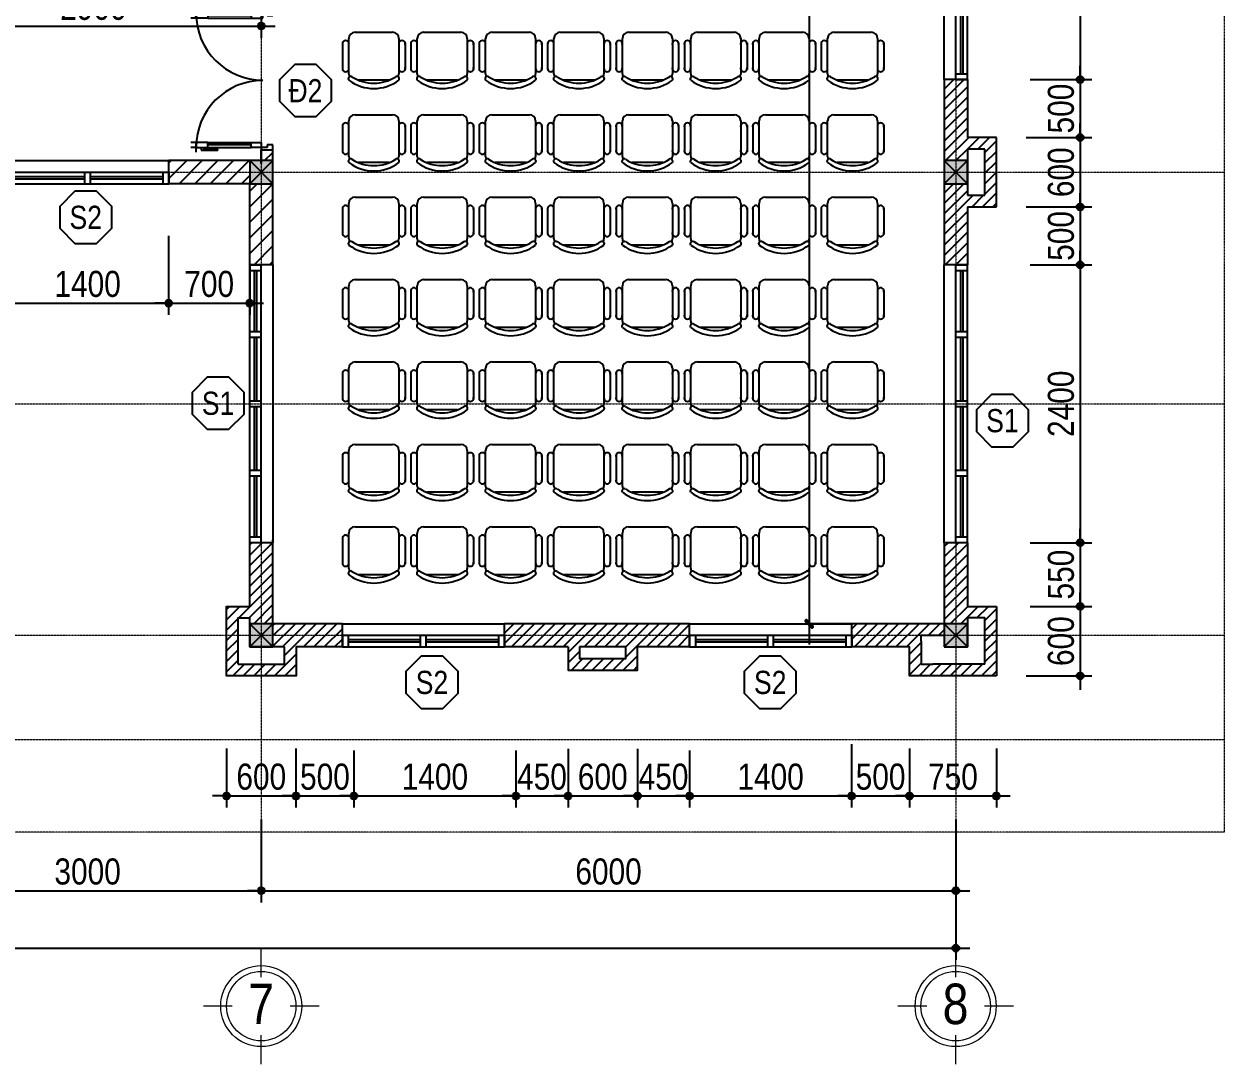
# Model space of a CAD drawing. Header units: millimetres. Extents: x 2916 to 42961, y 1553 to 20294.
# Drawn here: x 32594 to 42961, y 1553 to 10535 of the extents above; entities that cross this region are included whole.
import ezdxf
from ezdxf.enums import TextEntityAlignment as Align

# ---------------------------------------------------------------- set-up
doc = ezdxf.new("R2010")
doc.units = ezdxf.units.MM
doc.linetypes.add('ACAD_ISO10W100', pattern=[18, 12, -3, 0, -3])
for name, color, linetype in [('009', 251, 'Continuous'), ('DIM', 1, 'Continuous'), ('DOOR', 20, 'Continuous'), ('MEDIUM', 2, 'Continuous'), ('TAGS', 60, 'Continuous'), ('TUONG', 131, 'Continuous'), ('vat dung', 44, 'Continuous'), ('WALL', 4, 'Continuous')]:
    doc.layers.add(name, color=color, linetype=linetype)
for name, color, linetype, lineweight in [('NET-THAY', 2, 'Continuous', 13), ('TEN TRUC', 3, 'Continuous', 18), ('TRUC', 24, 'Continuous', 0)]:
    doc.layers.add(name, color=color, linetype=linetype, lineweight=lineweight)
doc.styles.add('HEL-CONDENSE', font='')
doc.styles.add('KICHTHUOC', font='', dxfattribs={"width": 0.8})
doc.styles.add('VNI-HELVE-CONDENSEN', font='')
doc.styles.get('HEL-CONDENSE').set_extended_font_data('VNI-Helve-Condense')
doc.styles.get('KICHTHUOC').set_extended_font_data('VNI-Helve-Condense')
doc.styles.get('VNI-HELVE-CONDENSEN').set_extended_font_data('VNI-Helve-Condense')
doc.dimstyles.new('1-100', dxfattribs={"dimtxt": 200, "dimasz": 60, "dimexe": 0, "dimexo": 0, "dimgap": 70, "dimtad": 1, "dimtoh": 1, "dimdec": 0, "dimzin": 9, "dimdsep": 46, "dimtxsty": 'KICHTHUOC', "dimblk": 'KTHUOC', "dimcen": 15, "dimdle": 150, "dimclrd": 256, "dimclre": 256, "dimclrt": 7, "dimadec": 0, "dimazin": 0, "dimtfac": 1, "dimtdec": 0, "dimtix": 1, "dimtmove": 2, "dimatfit": 3, "dimfxl": 1, "dimtolj": 1, "dimtzin": 1, "dimarcsym": 0})
doc.dimstyles.new('D100', dxfattribs={"dimtxt": 225, "dimasz": 1.2, "dimexe": 100, "dimexo": 0, "dimgap": 50, "dimtad": 1, "dimdec": 0, "dimzin": 13, "dimdsep": 46, "dimtxsty": 'HEL-CONDENSE', "dimblk": 'D50', "dimcen": 0, "dimclrd": 1, "dimclre": 1, "dimclrt": 7, "dimadec": 0, "dimazin": 0, "dimtfac": 1, "dimtdec": 0, "dimtmove": 0, "dimatfit": 3, "dimldrblk": 'D50', "dimfxl": 1, "dimtolj": 1, "dimtzin": 13, "dimarcsym": 0})

# ---------------------------------------------------------------- blocks, each defined once
blk = doc.blocks.new('A$C419169B2')
at = {"layer": 'vat dung'}
for p, q in [((-166, 1192), (158, 1192)), ((-275, 1100), (-275, 871)), ((-220, 832), (-220, 1138)), ((212, 1138), (212, 832)), ((266, 1100), (266, 871)), ((129, 778), (-138, 778))]:
    blk.add_line(p, q, dxfattribs=at)
for centre, radius, start, end in [((-166, 1138), 54, 90, 180), ((158, 1138), 54, 0, 90), ((-248, 1092), 28.1, 343.7398, 196.2602), ((239, 1092), 28.1, 343.7398, 196.2602), ((-248, 879), 28.1, 163.7398, 16.2602), ((-166, 832), 54, 180, 207.5844), ((158, 832), 54, 332.4156, 0), ((239, 879), 28.1, 163.7398, 16.2602), ((-205, 790), 19.7, 57.9726, 216.6901), ((-4, 1066), 360, 233.1301, 306.8699), ((-4, 1106), 354, 237.5758, 302.4242), ((196, 790), 19.7, 323.3099, 122.0274)]:
    blk.add_arc(centre, radius, start, end, dxfattribs=at)
blk = doc.blocks.new('s11')
at = {"layer": 'DOOR'}
for p, q in [((0, 0), (0, -100)), ((1400, 0), (0, 0)), ((50, 0), (50, -100)), ((1350, 0), (1350, -100)), ((1400, 0), (1400, -100)), ((1400, -100), (0, -100))]:
    blk.add_line(p, q, dxfattribs=at)
at = {"layer": 'DOOR', "linetype": 'ByBlock', "lineweight": -2}
for p, q in [((675, -100), (675, 0)), ((725, -100), (725, 0))]:
    blk.add_line(p, q, dxfattribs=at)
at = {"layer": 'DOOR', "color": 251}
for p, q in [((50, -40), (675, -40)), ((50, -60), (675, -60)), ((725, -40), (1350, -40)), ((725, -60), (1350, -60))]:
    blk.add_line(p, q, dxfattribs=at)
blk = doc.blocks.new('A$C1CA434F2')
at = {"layer": 'DOOR'}
for p, q in [((-289, -309), (-289, -409)), ((-289, -309), (2111, -309)), ((-239, -309), (-239, -409)), ((886, -309), (886, -409)), ((936, -309), (936, -409)), ((1486, -309), (1486, -409)), ((1536, -309), (1536, -409)), ((2061, -309), (2061, -409)), ((2111, -309), (2111, -409)), ((-289, -409), (2111, -409))]:
    blk.add_line(p, q, dxfattribs=at)
at = {"layer": 'DOOR', "linetype": 'ByBlock', "lineweight": -2}
for p, q in [((285, -409), (285, -309)), ((335, -409), (335, -309))]:
    blk.add_line(p, q, dxfattribs=at)
at = {"layer": 'DOOR', "color": 251}
for p, q in [((285, -349), (-239, -349)), ((285, -369), (-239, -369)), ((886, -349), (335, -349)), ((886, -369), (335, -369)), ((1486, -349), (936, -349)), ((1486, -369), (936, -369)), ((2061, -349), (1536, -349)), ((2061, -369), (1536, -369))]:
    blk.add_line(p, q, dxfattribs=at)
blk = doc.blocks.new('D50')
at = {"layer": 'DIM'}
blk.add_hatch(color=256, dxfattribs=at).paths.add_polyline_path([(25, 0, 1), (-25, 0, 1)])
blk.add_line((25, 0), (100, 0), dxfattribs=at)
blk.add_circle((0, 0), 25, dxfattribs=at)
blk = doc.blocks.new('*D211')
at = {"layer": 'DEFPOINTS', "color": 0, "transparency": 16777216}
for p in [(31644, 3664), (34644, 3664), (34644, 3049)]:
    blk.add_point(p, dxfattribs=at)
at = {"layer": 'DIM', "color": 1, "lineweight": -2, "transparency": 16777216}
for p, q in [((31644, 3664), (31644, 2949)), ((34644, 3664), (34644, 2949)), ((31646, 3049), (34643, 3049))]:
    blk.add_line(p, q, dxfattribs=at)
at = {"layer": 'DIM', "color": 1, "lineweight": -2, "transparency": 16777216, "xscale": 1.199999999999999, "yscale": 1.199999999999999, "zscale": 1.199999999999999, "rotation": 180}
blk.add_blockref('D50', (31644, 3049), dxfattribs=at)
at = {"layer": 'DIM', "color": 1, "lineweight": -2, "transparency": 16777216, "xscale": 1.199999999999999, "yscale": 1.199999999999999, "zscale": 1.199999999999999}
blk.add_blockref('D50', (34644, 3049), dxfattribs=at)
at = {"layer": 'DIM', "color": 7, "transparency": 16777216, "insert": (33144, 3214), "char_height": 225, "attachment_point": 5, "style": 'HEL-CONDENSE'}
blk.add_mtext('\\A1;3000', dxfattribs=at)
blk = doc.blocks.new('*D212')
at = {"layer": 'DEFPOINTS', "color": 0, "transparency": 16777216}
for p in [(34644, 3664), (40644, 3664), (40644, 3049)]:
    blk.add_point(p, dxfattribs=at)
at = {"layer": 'DIM', "color": 1, "lineweight": -2, "transparency": 16777216}
for p, q in [((34644, 3664), (34644, 2949)), ((40644, 3664), (40644, 2949)), ((34646, 3049), (40643, 3049))]:
    blk.add_line(p, q, dxfattribs=at)
at = {"layer": 'DIM', "color": 1, "lineweight": -2, "transparency": 16777216, "xscale": 1.199999999999999, "yscale": 1.199999999999999, "zscale": 1.199999999999999, "rotation": 180}
blk.add_blockref('D50', (34644, 3049), dxfattribs=at)
at = {"layer": 'DIM', "color": 1, "lineweight": -2, "transparency": 16777216, "xscale": 1.199999999999999, "yscale": 1.199999999999999, "zscale": 1.199999999999999}
blk.add_blockref('D50', (40644, 3049), dxfattribs=at)
at = {"layer": 'DIM', "color": 7, "transparency": 16777216, "insert": (37644, 3214), "char_height": 225, "attachment_point": 5, "style": 'HEL-CONDENSE'}
blk.add_mtext('\\A1;6000', dxfattribs=at)
blk = doc.blocks.new('*D213')
at = {"layer": 'DEFPOINTS', "color": 0, "transparency": 16777216}
for p in [(7644, 3664), (40644, 3664), (40644, 2553)]:
    blk.add_point(p, dxfattribs=at)
at = {"layer": 'DIM', "color": 1, "lineweight": -2, "transparency": 16777216}
for p, q in [((7644, 3664), (7644, 2453)), ((40644, 3664), (40644, 2453)), ((7646, 2553), (40643, 2553))]:
    blk.add_line(p, q, dxfattribs=at)
at = {"layer": 'DIM', "color": 1, "lineweight": -2, "transparency": 16777216, "xscale": 1.199999999999999, "yscale": 1.199999999999999, "zscale": 1.199999999999999, "rotation": 180}
blk.add_blockref('D50', (7644, 2553), dxfattribs=at)
at = {"layer": 'DIM', "color": 1, "lineweight": -2, "transparency": 16777216, "xscale": 1.199999999999999, "yscale": 1.199999999999999, "zscale": 1.199999999999999}
blk.add_blockref('D50', (40644, 2553), dxfattribs=at)
at = {"layer": 'DIM', "color": 7, "transparency": 16777216, "insert": (24144, 2718), "char_height": 225, "attachment_point": 5, "style": 'HEL-CONDENSE'}
blk.add_mtext('\\A1;33000', dxfattribs=at)
blk = doc.blocks.new('A$C206177D3')
at = {"layer": 'TEN TRUC', "ltscale": 1000}
for p, q in [((-37, 240), (-37, 490)), ((-287, -10), (-537, -10)), ((463, -10), (213, -10)), ((-37, -510), (-37, -260))]:
    blk.add_line(p, q, dxfattribs=at)
blk.add_circle((-37, -10), 350, dxfattribs=at)
at = {"layer": 'TEN TRUC', "color": 254, "ltscale": 1000}
blk.add_circle((-37, -10), 300, dxfattribs=at)
blk = doc.blocks.new('A$C225A2996')
at = {"layer": 'WALL'}
blk.add_hatch(color=4, dxfattribs=at).paths.add_polyline_path([(531, 82), (731, 82), (731, 282), (531, 282)])
at = {"layer": 'WALL', "color": 4}
for p, q in [((531, 282), (731, 82)), ((531, 82), (731, 282))]:
    blk.add_line(p, q, dxfattribs=at)
blk.add_lwpolyline([(531, 82), (731, 82), (731, 282), (531, 282)], close=True, dxfattribs=at)
blk = doc.blocks.new('KH-CUADI')
at = {"layer": 'TAGS'}
blk.add_lwpolyline([(-124, 300), (-300, 124), (-300, -124), (-124, -300), (124, -300), (300, -124), (300, 124), (124, 300)], close=True, dxfattribs=at)
at = {"layer": 'TAGS', "style": 'VNI-HELVE-CONDENSEN'}
blk.add_attdef('D', text='', height=300, dxfattribs=at).set_placement((0, 0), align=Align.MIDDLE)
blk = doc.blocks.new('*D228')
at = {"layer": 'DEFPOINTS', "color": 0, "transparency": 16777216}
for p in [(41287, 12455), (41287, 10055), (41718, 10055)]:
    blk.add_point(p, dxfattribs=at)
at = {"layer": 'DIM', "color": 1, "lineweight": -2, "transparency": 16777216}
for p, q in [((41287, 12455), (41818, 12455)), ((41718, 12454), (41718, 10057)), ((41287, 10055), (41818, 10055))]:
    blk.add_line(p, q, dxfattribs=at)
at = {"layer": 'DIM', "color": 1, "lineweight": -2, "transparency": 16777216, "xscale": 1.199999999999999, "yscale": 1.199999999999999, "zscale": 1.199999999999999}
for p, rotation in [((41718, 12455), 90), ((41718, 10055), 270)]:
    blk.add_blockref('D50', p, dxfattribs=dict(at, rotation=rotation))
at = {"layer": 'DIM', "color": 7, "transparency": 16777216, "insert": (41553, 11255), "char_height": 225, "attachment_point": 5, "rotation": 90, "style": 'HEL-CONDENSE'}
blk.add_mtext('\\A1;2400', dxfattribs=at)
blk = doc.blocks.new('*D229')
at = {"layer": 'DEFPOINTS', "color": 0, "transparency": 16777216}
for p in [(41287, 10055), (41253, 9555), (41718, 9555)]:
    blk.add_point(p, dxfattribs=at)
at = {"layer": 'DIM', "color": 1, "lineweight": -2, "transparency": 16777216}
for p, q in [((41287, 10055), (41818, 10055)), ((41718, 10054), (41718, 9557)), ((41253, 9555), (41818, 9555))]:
    blk.add_line(p, q, dxfattribs=at)
at = {"layer": 'DIM', "color": 1, "lineweight": -2, "transparency": 16777216, "xscale": 1.199999999999999, "yscale": 1.199999999999999, "zscale": 1.199999999999999}
for p, rotation in [((41718, 10055), 90), ((41718, 9555), 270)]:
    blk.add_blockref('D50', p, dxfattribs=dict(at, rotation=rotation))
at = {"layer": 'DIM', "color": 7, "transparency": 16777216, "insert": (41553, 9805), "char_height": 225, "attachment_point": 5, "rotation": 90, "style": 'HEL-CONDENSE'}
blk.add_mtext('\\A1;500', dxfattribs=at)
blk = doc.blocks.new('*D230')
at = {"layer": 'DEFPOINTS', "color": 0, "transparency": 16777216}
for p in [(41253, 9555), (41253, 8955), (41718, 8955)]:
    blk.add_point(p, dxfattribs=at)
at = {"layer": 'DIM', "color": 1, "lineweight": -2, "transparency": 16777216}
for p, q in [((41253, 9555), (41818, 9555)), ((41718, 9554), (41718, 8957)), ((41253, 8955), (41818, 8955))]:
    blk.add_line(p, q, dxfattribs=at)
at = {"layer": 'DIM', "color": 1, "lineweight": -2, "transparency": 16777216, "xscale": 1.199999999999999, "yscale": 1.199999999999999, "zscale": 1.199999999999999}
for p, rotation in [((41718, 9555), 90), ((41718, 8955), 270)]:
    blk.add_blockref('D50', p, dxfattribs=dict(at, rotation=rotation))
at = {"layer": 'DIM', "color": 7, "transparency": 16777216, "insert": (41553, 9255), "char_height": 225, "attachment_point": 5, "rotation": 90, "style": 'HEL-CONDENSE'}
blk.add_mtext('\\A1;600', dxfattribs=at)
blk = doc.blocks.new('*D231')
at = {"layer": 'DEFPOINTS', "color": 0, "transparency": 16777216}
for p in [(41253, 8955), (41287, 8455), (41718, 8455)]:
    blk.add_point(p, dxfattribs=at)
at = {"layer": 'DIM', "color": 1, "lineweight": -2, "transparency": 16777216}
for p, q in [((41253, 8955), (41818, 8955)), ((41718, 8954), (41718, 8457)), ((41287, 8455), (41818, 8455))]:
    blk.add_line(p, q, dxfattribs=at)
at = {"layer": 'DIM', "color": 1, "lineweight": -2, "transparency": 16777216, "xscale": 1.199999999999999, "yscale": 1.199999999999999, "zscale": 1.199999999999999}
for p, rotation in [((41718, 8955), 90), ((41718, 8455), 270)]:
    blk.add_blockref('D50', p, dxfattribs=dict(at, rotation=rotation))
at = {"layer": 'DIM', "color": 7, "transparency": 16777216, "insert": (41553, 8705), "char_height": 225, "attachment_point": 5, "rotation": 90, "style": 'HEL-CONDENSE'}
blk.add_mtext('\\A1;500', dxfattribs=at)
blk = doc.blocks.new('*D232')
at = {"layer": 'DEFPOINTS', "color": 0, "transparency": 16777216}
for p in [(41287, 8455), (41287, 6055), (41718, 6055)]:
    blk.add_point(p, dxfattribs=at)
at = {"layer": 'DIM', "color": 1, "lineweight": -2, "transparency": 16777216}
for p, q in [((41287, 8455), (41818, 8455)), ((41718, 8454), (41718, 6057)), ((41287, 6055), (41818, 6055))]:
    blk.add_line(p, q, dxfattribs=at)
at = {"layer": 'DIM', "color": 1, "lineweight": -2, "transparency": 16777216, "xscale": 1.199999999999999, "yscale": 1.199999999999999, "zscale": 1.199999999999999}
for p, rotation in [((41718, 8455), 90), ((41718, 6055), 270)]:
    blk.add_blockref('D50', p, dxfattribs=dict(at, rotation=rotation))
at = {"layer": 'DIM', "color": 7, "transparency": 16777216, "insert": (41553, 7255), "char_height": 225, "attachment_point": 5, "rotation": 90, "style": 'HEL-CONDENSE'}
blk.add_mtext('\\A1;2400', dxfattribs=at)
blk = doc.blocks.new('*D233')
at = {"layer": 'DEFPOINTS', "color": 0, "transparency": 16777216}
for p in [(41287, 6055), (41287, 5505), (41718, 5505)]:
    blk.add_point(p, dxfattribs=at)
at = {"layer": 'DIM', "color": 1, "lineweight": -2, "transparency": 16777216}
for p, q in [((41287, 6055), (41818, 6055)), ((41718, 6054), (41718, 5507)), ((41287, 5505), (41818, 5505))]:
    blk.add_line(p, q, dxfattribs=at)
at = {"layer": 'DIM', "color": 1, "lineweight": -2, "transparency": 16777216, "xscale": 1.199999999999999, "yscale": 1.199999999999999, "zscale": 1.199999999999999}
for p, rotation in [((41718, 6055), 90), ((41718, 5505), 270)]:
    blk.add_blockref('D50', p, dxfattribs=dict(at, rotation=rotation))
at = {"layer": 'DIM', "color": 7, "transparency": 16777216, "insert": (41553, 5780), "char_height": 225, "attachment_point": 5, "rotation": 90, "style": 'HEL-CONDENSE'}
blk.add_mtext('\\A1;550', dxfattribs=at)
blk = doc.blocks.new('*D234')
at = {"layer": 'DEFPOINTS', "color": 0, "transparency": 16777216}
for p in [(41287, 5505), (41253, 4905), (41718, 4905)]:
    blk.add_point(p, dxfattribs=at)
at = {"layer": 'DIM', "color": 1, "lineweight": -2, "transparency": 16777216}
for p, q in [((41287, 5505), (41818, 5505)), ((41718, 5504), (41718, 4907)), ((41253, 4905), (41818, 4905))]:
    blk.add_line(p, q, dxfattribs=at)
at = {"layer": 'DIM', "color": 1, "lineweight": -2, "transparency": 16777216, "xscale": 1.199999999999999, "yscale": 1.199999999999999, "zscale": 1.199999999999999}
for p, rotation in [((41718, 5505), 90), ((41718, 4905), 270)]:
    blk.add_blockref('D50', p, dxfattribs=dict(at, rotation=rotation))
at = {"layer": 'DIM', "color": 7, "transparency": 16777216, "insert": (41553, 5205), "char_height": 225, "attachment_point": 5, "rotation": 90, "style": 'HEL-CONDENSE'}
blk.add_mtext('\\A1;600', dxfattribs=at)
blk = doc.blocks.new('*D235')
at = {"layer": 'DEFPOINTS', "color": 0, "transparency": 16777216}
for p in [(34344, 4278), (34944, 4278), (34944, 3868)]:
    blk.add_point(p, dxfattribs=at)
at = {"layer": 'DIM', "color": 1, "lineweight": -2, "transparency": 16777216}
for p, q in [((34344, 4278), (34344, 3768)), ((34944, 4278), (34944, 3768)), ((34346, 3868), (34943, 3868))]:
    blk.add_line(p, q, dxfattribs=at)
at = {"layer": 'DIM', "color": 1, "lineweight": -2, "transparency": 16777216, "xscale": 1.199999999999999, "yscale": 1.199999999999999, "zscale": 1.199999999999999, "rotation": 180}
blk.add_blockref('D50', (34344, 3868), dxfattribs=at)
at = {"layer": 'DIM', "color": 1, "lineweight": -2, "transparency": 16777216, "xscale": 1.199999999999999, "yscale": 1.199999999999999, "zscale": 1.199999999999999}
blk.add_blockref('D50', (34944, 3868), dxfattribs=at)
at = {"layer": 'DIM', "color": 7, "transparency": 16777216, "insert": (34644, 4033), "char_height": 225, "attachment_point": 5, "style": 'HEL-CONDENSE'}
blk.add_mtext('\\A1;600', dxfattribs=at)
blk = doc.blocks.new('*D236')
at = {"layer": 'DEFPOINTS', "color": 0, "transparency": 16777216}
for p in [(34944, 4278), (35444, 4261), (35444, 3868)]:
    blk.add_point(p, dxfattribs=at)
at = {"layer": 'DIM', "color": 1, "lineweight": -2, "transparency": 16777216}
for p, q in [((34944, 4278), (34944, 3768)), ((35444, 4261), (35444, 3768)), ((34946, 3868), (35443, 3868))]:
    blk.add_line(p, q, dxfattribs=at)
at = {"layer": 'DIM', "color": 1, "lineweight": -2, "transparency": 16777216, "xscale": 1.199999999999999, "yscale": 1.199999999999999, "zscale": 1.199999999999999, "rotation": 180}
blk.add_blockref('D50', (34944, 3868), dxfattribs=at)
at = {"layer": 'DIM', "color": 1, "lineweight": -2, "transparency": 16777216, "xscale": 1.199999999999999, "yscale": 1.199999999999999, "zscale": 1.199999999999999}
blk.add_blockref('D50', (35444, 3868), dxfattribs=at)
at = {"layer": 'DIM', "color": 7, "transparency": 16777216, "insert": (35194, 4033), "char_height": 225, "attachment_point": 5, "style": 'HEL-CONDENSE'}
blk.add_mtext('\\A1;500', dxfattribs=at)
blk = doc.blocks.new('*D237')
at = {"layer": 'DEFPOINTS', "color": 0, "transparency": 16777216}
for p in [(35444, 4261), (36844, 4261), (36844, 3868)]:
    blk.add_point(p, dxfattribs=at)
at = {"layer": 'DIM', "color": 1, "lineweight": -2, "transparency": 16777216}
for p, q in [((35444, 4261), (35444, 3768)), ((36844, 4261), (36844, 3768)), ((35446, 3868), (36843, 3868))]:
    blk.add_line(p, q, dxfattribs=at)
at = {"layer": 'DIM', "color": 1, "lineweight": -2, "transparency": 16777216, "xscale": 1.199999999999999, "yscale": 1.199999999999999, "zscale": 1.199999999999999, "rotation": 180}
blk.add_blockref('D50', (35444, 3868), dxfattribs=at)
at = {"layer": 'DIM', "color": 1, "lineweight": -2, "transparency": 16777216, "xscale": 1.199999999999999, "yscale": 1.199999999999999, "zscale": 1.199999999999999}
blk.add_blockref('D50', (36844, 3868), dxfattribs=at)
at = {"layer": 'DIM', "color": 7, "transparency": 16777216, "insert": (36144, 4033), "char_height": 225, "attachment_point": 5, "style": 'HEL-CONDENSE'}
blk.add_mtext('\\A1;1400', dxfattribs=at)
blk = doc.blocks.new('*D238')
at = {"layer": 'DEFPOINTS', "color": 0, "transparency": 16777216}
for p in [(36844, 4261), (37294, 4274), (37294, 3868)]:
    blk.add_point(p, dxfattribs=at)
at = {"layer": 'DIM', "color": 1, "lineweight": -2, "transparency": 16777216}
for p, q in [((36844, 4261), (36844, 3768)), ((37294, 4274), (37294, 3768)), ((36846, 3868), (37293, 3868))]:
    blk.add_line(p, q, dxfattribs=at)
at = {"layer": 'DIM', "color": 1, "lineweight": -2, "transparency": 16777216, "xscale": 1.199999999999999, "yscale": 1.199999999999999, "zscale": 1.199999999999999, "rotation": 180}
blk.add_blockref('D50', (36844, 3868), dxfattribs=at)
at = {"layer": 'DIM', "color": 1, "lineweight": -2, "transparency": 16777216, "xscale": 1.199999999999999, "yscale": 1.199999999999999, "zscale": 1.199999999999999}
blk.add_blockref('D50', (37294, 3868), dxfattribs=at)
at = {"layer": 'DIM', "color": 7, "transparency": 16777216, "insert": (37069, 4033), "char_height": 225, "attachment_point": 5, "style": 'HEL-CONDENSE'}
blk.add_mtext('\\A1;450', dxfattribs=at)
blk = doc.blocks.new('*D239')
at = {"layer": 'DEFPOINTS', "color": 0, "transparency": 16777216}
for p in [(37294, 4274), (37894, 4274), (37894, 3868)]:
    blk.add_point(p, dxfattribs=at)
at = {"layer": 'DIM', "color": 1, "lineweight": -2, "transparency": 16777216}
for p, q in [((37294, 4274), (37294, 3768)), ((37894, 4274), (37894, 3768)), ((37296, 3868), (37893, 3868))]:
    blk.add_line(p, q, dxfattribs=at)
at = {"layer": 'DIM', "color": 1, "lineweight": -2, "transparency": 16777216, "xscale": 1.199999999999999, "yscale": 1.199999999999999, "zscale": 1.199999999999999, "rotation": 180}
blk.add_blockref('D50', (37294, 3868), dxfattribs=at)
at = {"layer": 'DIM', "color": 1, "lineweight": -2, "transparency": 16777216, "xscale": 1.199999999999999, "yscale": 1.199999999999999, "zscale": 1.199999999999999}
blk.add_blockref('D50', (37894, 3868), dxfattribs=at)
at = {"layer": 'DIM', "color": 7, "transparency": 16777216, "insert": (37594, 4033), "char_height": 225, "attachment_point": 5, "style": 'HEL-CONDENSE'}
blk.add_mtext('\\A1;600', dxfattribs=at)
blk = doc.blocks.new('*D240')
at = {"layer": 'DEFPOINTS', "color": 0, "transparency": 16777216}
for p in [(37894, 4274), (38344, 4261), (38344, 3868)]:
    blk.add_point(p, dxfattribs=at)
at = {"layer": 'DIM', "color": 1, "lineweight": -2, "transparency": 16777216}
for p, q in [((37894, 4274), (37894, 3768)), ((38344, 4261), (38344, 3768)), ((37896, 3868), (38343, 3868))]:
    blk.add_line(p, q, dxfattribs=at)
at = {"layer": 'DIM', "color": 1, "lineweight": -2, "transparency": 16777216, "xscale": 1.199999999999999, "yscale": 1.199999999999999, "zscale": 1.199999999999999, "rotation": 180}
blk.add_blockref('D50', (37894, 3868), dxfattribs=at)
at = {"layer": 'DIM', "color": 1, "lineweight": -2, "transparency": 16777216, "xscale": 1.199999999999999, "yscale": 1.199999999999999, "zscale": 1.199999999999999}
blk.add_blockref('D50', (38344, 3868), dxfattribs=at)
at = {"layer": 'DIM', "color": 7, "transparency": 16777216, "insert": (38119, 4033), "char_height": 225, "attachment_point": 5, "style": 'HEL-CONDENSE'}
blk.add_mtext('\\A1;450', dxfattribs=at)
blk = doc.blocks.new('*D241')
at = {"layer": 'DEFPOINTS', "color": 0, "transparency": 16777216}
for p in [(38344, 4261), (39744, 4315), (39744, 3868)]:
    blk.add_point(p, dxfattribs=at)
at = {"layer": 'DIM', "color": 1, "lineweight": -2, "transparency": 16777216}
for p, q in [((38344, 4261), (38344, 3768)), ((39744, 4315), (39744, 3768)), ((38346, 3868), (39743, 3868))]:
    blk.add_line(p, q, dxfattribs=at)
at = {"layer": 'DIM', "color": 1, "lineweight": -2, "transparency": 16777216, "xscale": 1.199999999999999, "yscale": 1.199999999999999, "zscale": 1.199999999999999, "rotation": 180}
blk.add_blockref('D50', (38344, 3868), dxfattribs=at)
at = {"layer": 'DIM', "color": 1, "lineweight": -2, "transparency": 16777216, "xscale": 1.199999999999999, "yscale": 1.199999999999999, "zscale": 1.199999999999999}
blk.add_blockref('D50', (39744, 3868), dxfattribs=at)
at = {"layer": 'DIM', "color": 7, "transparency": 16777216, "insert": (39044, 4033), "char_height": 225, "attachment_point": 5, "style": 'HEL-CONDENSE'}
blk.add_mtext('\\A1;1400', dxfattribs=at)
blk = doc.blocks.new('*D242')
at = {"layer": 'DEFPOINTS', "color": 0, "transparency": 16777216}
for p in [(39744, 4315), (40244, 4278), (40244, 3868)]:
    blk.add_point(p, dxfattribs=at)
at = {"layer": 'DIM', "color": 1, "lineweight": -2, "transparency": 16777216}
for p, q in [((39744, 4315), (39744, 3768)), ((40244, 4278), (40244, 3768)), ((39746, 3868), (40243, 3868))]:
    blk.add_line(p, q, dxfattribs=at)
at = {"layer": 'DIM', "color": 1, "lineweight": -2, "transparency": 16777216, "xscale": 1.199999999999999, "yscale": 1.199999999999999, "zscale": 1.199999999999999, "rotation": 180}
blk.add_blockref('D50', (39744, 3868), dxfattribs=at)
at = {"layer": 'DIM', "color": 1, "lineweight": -2, "transparency": 16777216, "xscale": 1.199999999999999, "yscale": 1.199999999999999, "zscale": 1.199999999999999}
blk.add_blockref('D50', (40244, 3868), dxfattribs=at)
at = {"layer": 'DIM', "color": 7, "transparency": 16777216, "insert": (39994, 4033), "char_height": 225, "attachment_point": 5, "style": 'HEL-CONDENSE'}
blk.add_mtext('\\A1;500', dxfattribs=at)
blk = doc.blocks.new('*D243')
at = {"layer": 'DEFPOINTS', "color": 0, "transparency": 16777216}
for p in [(40244, 4278), (40994, 4278), (40994, 3868)]:
    blk.add_point(p, dxfattribs=at)
at = {"layer": 'DIM', "color": 1, "lineweight": -2, "transparency": 16777216}
for p, q in [((40244, 4278), (40244, 3768)), ((40994, 4278), (40994, 3768)), ((40246, 3868), (40993, 3868))]:
    blk.add_line(p, q, dxfattribs=at)
at = {"layer": 'DIM', "color": 1, "lineweight": -2, "transparency": 16777216, "xscale": 1.199999999999999, "yscale": 1.199999999999999, "zscale": 1.199999999999999, "rotation": 180}
blk.add_blockref('D50', (40244, 3868), dxfattribs=at)
at = {"layer": 'DIM', "color": 1, "lineweight": -2, "transparency": 16777216, "xscale": 1.199999999999999, "yscale": 1.199999999999999, "zscale": 1.199999999999999}
blk.add_blockref('D50', (40994, 3868), dxfattribs=at)
at = {"layer": 'DIM', "color": 7, "transparency": 16777216, "insert": (40619, 4033), "char_height": 225, "attachment_point": 5, "style": 'HEL-CONDENSE'}
blk.add_mtext('\\A1;750', dxfattribs=at)
blk = doc.blocks.new('*D306')
at = {"layer": 'DEFPOINTS', "color": 0, "transparency": 16777216}
for p in [(32444, 8705), (33844, 8705), (33844, 8124)]:
    blk.add_point(p, dxfattribs=at)
at = {"layer": 'DIM', "color": 1, "lineweight": -2, "transparency": 16777216}
for p, q in [((32444, 8705), (32444, 8024)), ((33844, 8705), (33844, 8024)), ((32446, 8124), (33843, 8124))]:
    blk.add_line(p, q, dxfattribs=at)
at = {"layer": 'DIM', "color": 1, "lineweight": -2, "transparency": 16777216, "xscale": 1.199999999999999, "yscale": 1.199999999999999, "zscale": 1.199999999999999, "rotation": 180}
blk.add_blockref('D50', (32444, 8124), dxfattribs=at)
at = {"layer": 'DIM', "color": 1, "lineweight": -2, "transparency": 16777216, "xscale": 1.199999999999999, "yscale": 1.199999999999999, "zscale": 1.199999999999999}
blk.add_blockref('D50', (33844, 8124), dxfattribs=at)
at = {"layer": 'DIM', "color": 7, "transparency": 16777216, "insert": (33144, 8289), "char_height": 225, "attachment_point": 5, "style": 'HEL-CONDENSE'}
blk.add_mtext('\\A1;1400', dxfattribs=at)
blk = doc.blocks.new('*D307')
at = {"layer": 'DEFPOINTS', "color": 0, "transparency": 16777216}
for p in [(33844, 8705), (34544, 8455), (34544, 8124)]:
    blk.add_point(p, dxfattribs=at)
at = {"layer": 'DIM', "color": 1, "lineweight": -2, "transparency": 16777216}
for p, q in [((33844, 8705), (33844, 8024)), ((34544, 8455), (34544, 8024)), ((33846, 8124), (34543, 8124))]:
    blk.add_line(p, q, dxfattribs=at)
at = {"layer": 'DIM', "color": 1, "lineweight": -2, "transparency": 16777216, "xscale": 1.199999999999999, "yscale": 1.199999999999999, "zscale": 1.199999999999999, "rotation": 180}
blk.add_blockref('D50', (33844, 8124), dxfattribs=at)
at = {"layer": 'DIM', "color": 1, "lineweight": -2, "transparency": 16777216, "xscale": 1.199999999999999, "yscale": 1.199999999999999, "zscale": 1.199999999999999}
blk.add_blockref('D50', (34544, 8124), dxfattribs=at)
at = {"layer": 'DIM', "color": 7, "transparency": 16777216, "insert": (34194, 8289), "char_height": 225, "attachment_point": 5, "style": 'HEL-CONDENSE'}
blk.add_mtext('\\A1;700', dxfattribs=at)
blk = doc.blocks.new('*D270')
at = {"layer": 'DEFPOINTS', "color": 0, "transparency": 16777216}
for p in [(31744, 10797), (34644, 10797), (34644, 10517)]:
    blk.add_point(p, dxfattribs=at)
at = {"layer": 'DIM', "color": 1, "lineweight": -2, "transparency": 16777216}
for p, q in [((31744, 10797), (31744, 10417)), ((34644, 10797), (34644, 10417)), ((31746, 10517), (34643, 10517))]:
    blk.add_line(p, q, dxfattribs=at)
at = {"layer": 'DIM', "color": 1, "lineweight": -2, "transparency": 16777216, "xscale": 1.199999999999999, "yscale": 1.199999999999999, "zscale": 1.199999999999999, "rotation": 180}
blk.add_blockref('D50', (31744, 10517), dxfattribs=at)
at = {"layer": 'DIM', "color": 1, "lineweight": -2, "transparency": 16777216, "xscale": 1.199999999999999, "yscale": 1.199999999999999, "zscale": 1.199999999999999}
blk.add_blockref('D50', (34644, 10517), dxfattribs=at)
at = {"layer": 'DIM', "color": 7, "transparency": 16777216, "insert": (33194, 10682), "char_height": 225, "attachment_point": 5, "style": 'HEL-CONDENSE'}
blk.add_mtext('\\A1;2900', dxfattribs=at)
blk = doc.blocks.new('KTHUOC')
at = {"ltscale": 50}
h = blk.add_hatch(color=256, dxfattribs=at)
edge = h.paths.add_edge_path()
edge.add_line((0.28, 0.53), (-0.53, -0.28))
edge.add_arc((-0.41, -0.41), 0.175, 135, 225)
edge.add_arc((-0.41, -0.41), 0.175, 225, 315)
edge.add_line((-0.28, -0.53), (0.53, 0.28))
edge.add_arc((0.41, 0.41), 0.175, 315, 405)
edge.add_arc((0.41, 0.41), 0.175, 45, 135)
for p, q in [((0, -2), (0, 2)), ((-3, 0), (3, 0))]:
    blk.add_line(p, q)
blk.add_lwpolyline([(0.28, 0.53), (-0.53, -0.28, 0.414214), (-0.53, -0.53), (-0.53, -0.53, 0.414214), (-0.28, -0.53), (0.53, 0.28, 0.414214), (0.53, 0.53), (0.53, 0.53, 0.414214)], format="xyb", close=True)
blk = doc.blocks.new('*D275')
at = {"layer": '009', "lineweight": -2, "transparency": 16777216}
for p, q in [((39888, 16755), (39377, 16755)), ((39377, 16695), (39377, 5415)), ((39888, 5355), (39377, 5355))]:
    blk.add_line(p, q, dxfattribs=at)
at = {"layer": 'DEFPOINTS', "color": 0, "transparency": 16777216}
for p in [(39888, 16755), (39377, 5355), (39888, 5355)]:
    blk.add_point(p, dxfattribs=at)
at = {"layer": '009', "lineweight": -2, "transparency": 16777216, "xscale": 60, "yscale": 60, "zscale": 60}
for p, rotation in [((39377, 16755), 90), ((39377, 5355), 270)]:
    blk.add_blockref('KTHUOC', p, dxfattribs=dict(at, rotation=rotation))
at = {"layer": '009', "color": 7, "transparency": 16777216, "insert": (39204, 11055), "char_height": 200, "attachment_point": 5, "rotation": 90, "style": 'KICHTHUOC'}
blk.add_mtext('\\A1;11400', dxfattribs=at)
blk = doc.blocks.new('A$C48B57989')
at = {"layer": 'DOOR'}
for p, q in [((-446, 752), (-403, 752)), ((-446, 652), (-446, 752)), ((-403, 752), (-403, 702)), ((711, 752), (711, 702)), ((754, 752), (711, 752)), ((754, 652), (754, 752)), ((-425, 652), (-446, 652)), ((-403, 702), (-425, 702)), ((-425, 702), (-425, 652)), ((-382, 667), (-425, 667)), ((-425, 667), (-425, 564)), ((-382, 564), (-382, 667)), ((690, 564), (690, 652)), ((690, 652), (733, 652)), ((711, 702), (733, 702)), ((733, 702), (733, 652)), ((733, 652), (754, 652)), ((733, 652), (733, 564)), ((-425, 564), (-382, 564)), ((-425, 171), (-425, 564)), ((-403, 564), (-403, 191)), ((-382, 191), (-382, 564)), ((690, 191), (690, 564)), ((733, 564), (690, 564)), ((711, 564), (711, 191)), ((733, 171), (733, 564)), ((-449, 132), (-449, 277)), ((-444, 277), (-449, 277)), ((-444, 156), (-444, 277)), ((752, 156), (752, 277)), ((752, 277), (757, 277)), ((757, 132), (757, 277)), ((-425, 132), (-449, 132)), ((-425, 156), (-444, 156)), ((-425, 191), (-382, 191)), ((-425, 88), (-425, 191)), ((-425, 132), (-425, 156)), ((-382, 191), (-382, 88)), ((733, 191), (690, 191)), ((690, 191), (690, 88)), ((733, 88), (733, 191)), ((733, 132), (733, 156)), ((733, 156), (752, 156)), ((733, 132), (757, 132)), ((-425, 88), (-467, 88)), ((-425, 88), (-425, 45)), ((-382, 88), (-425, 88)), ((-382, 88), (-382, 45)), ((690, 88), (690, 45)), ((690, 88), (733, 88)), ((733, 88), (733, 45)), ((733, 88), (775, 88))]:
    blk.add_line(p, q, dxfattribs=at)
at = {"layer": 'DOOR', "color": 251}
for centre, major_axis, start_param, end_param in [((-425, 667), (409, 409), 3.926991, 5.497787), ((733, 667), (-409, 409), 0.785398, 2.356194)]:
    blk.add_ellipse(centre, major_axis=major_axis, ratio=1, start_param=start_param, end_param=end_param, dxfattribs=at)

msp = doc.modelspace()

# ---------------------------------------------------------------- hatches: boundary and pattern name
at = {"layer": '009'}
h = msp.add_hatch(dxfattribs=at)
h.set_pattern_fill('ANSI31', color=256, scale=30, style=0)
h.set_pattern_definition([(45, (-1295360.8, -325890.68), (-67.351921, 67.351921), [])])
h.paths.add_polyline_path([(40344.4, 19505.5), (40894.4, 19505.5), (40894.4, 19105.5), (40744.4, 19105.5), (40744.4, 19155.5), (40544.4, 19155.5), (40544.4, 17455.5), (39744.4, 17455.5), (39744.4, 17355.5), (40544.4, 17355.5), (40544.4, 15355.5), (40744.4, 15355.5), (40744.4, 15455.5), (40894.4, 15455.5), (40894.4, 15055.5), (40744.4, 15055.5), (40744.4, 15155.5), (40544.4, 15155.5), (40544.4, 14955.5), (40644.4, 14955.5), (40744.4, 14955.5), (40994.4, 14955.5), (40994.4, 15555.5), (40744.4, 15555.5), (40744.4, 19005.5), (40994.4, 19005.5), (40994.4, 19605.5), (40444.4, 19605.5), (40244.4, 19605.5), (40244.4, 19355.5), (39744.4, 19355.5), (37894.4, 19355.5), (37894.4, 19555.5), (37294.4, 19555.5), (37294.4, 19355.5), (35344.4, 19355.5), (34944.4, 19355.5), (34944.4, 19555.5), (34344.4, 19555.5), (34344.4, 19355.5), (33844.4, 19355.5), (33844.4, 19155.5), (34544.4, 19155.5), (34544.4, 19355.5), (34444.4, 19355.5), (34444.4, 19455.5), (34844.4, 19455.5), (34844.4, 19355.5), (34744.4, 19355.5), (34744.4, 19155.5), (35344.4, 19155.5), (39744.4, 19155.5), (40544.4, 19155.5), (40544.4, 19255.5), (40344.4, 19255.5)])
h.paths.add_polyline_path([(37394.4, 19355.5), (37394.4, 19455.5), (37794.4, 19455.5), (37794.4, 19355.5)], flags=16)
h.paths.add_polyline_path([(34744.4, 17355.5), (35544.4, 17355.5), (35544.4, 17455.5), (34744.4, 17455.5), (34744.4, 19155.5), (34644.4, 19155.5), (34644.4, 19055.5), (34644.4, 15355.5), (34744.4, 15355.5)], flags=16)
h.paths.add_polyline_path([(31744.4, 13155.5), (31644.4, 13155.5), (31644.4, 9355.5), (31744.4, 9355.5)])
h.paths.add_polyline_path([(34744.4, 9155.5), (34544.4, 9155.5), (34544.4, 8455.5), (34744.4, 8455.5)])
h.paths.add_polyline_path([(34544.4, 9355.5), (33844.4, 9355.5), (33844.4, 9155.5), (34544.4, 9155.5)])
h.paths.add_polyline_path([(32444.4, 9355.5), (31744.4, 9355.5), (31744.4, 9155.5), (31844.4, 9155.5), (31844.4, 9055.5), (31444.4, 9055.5), (31444.4, 9155.5), (31544.4, 9155.5), (31544.4, 9355.5), (30844.4, 9355.5), (30844.4, 9155.5), (31344.4, 9155.5), (31344.4, 8955.5), (31944.4, 8955.5), (31944.4, 9155.5), (32444.4, 9155.5)])
h.paths.add_polyline_path([(30850.4, 8985.6), (30850.4, 9525.3), (31192.7, 9525.3), (31192.7, 8985.6)], flags=9)
h.paths.add_polyline_path([(34644.4, 10648.9), (34744.4, 10648.9), (34744.4, 13155.5), (34644.4, 13155.5)])
h.paths.add_polyline_path([(34744.4, 9448.9), (34644.4, 9448.9), (34644.4, 9355.5), (34744.4, 9355.5)])
h = msp.add_hatch(dxfattribs=at)
h.set_pattern_fill('ANSI31', color=256, scale=20, style=0)
h.set_pattern_definition([(45, (-1295360.804, -325890.68), (-44.9012806, 44.9012806), [])])
h.paths.add_polyline_path([(34744.4, 6055.5), (34544.4, 6055.5), (34544.4, 5505.5), (34344.4, 5505.5), (34344.4, 4905.5), (34944.4, 4905.5), (34944.4, 5155.5), (35344.4, 5155.5), (35344.4, 5355.5), (34744.4, 5355.5), (34744.4, 5155.5), (34844.4, 5155.5), (34844.4, 5005.5), (34444.4, 5005.5), (34444.4, 5405.5), (34544.4, 5405.5), (34544.4, 5355.5), (34744.4, 5355.5)])
h.paths.add_polyline_path([(38344.4, 5355.5), (36744.4, 5355.5), (36744.4, 5155.5), (37294.4, 5155.5), (37294.4, 4955.5), (37894.4, 4955.5), (37894.4, 5155.5), (38344.4, 5155.5)])
h.paths.add_polyline_path([(37394.4, 5155.5), (37794.4, 5155.5), (37794.4, 5055.5), (37394.4, 5055.5)], flags=16)
h.paths.add_polyline_path([(40544.4, 5355.5), (39744.4, 5355.5), (39744.4, 5155.5), (40244.4, 5155.5), (40244.4, 4905.5), (40994.4, 4905.5), (40994.4, 5505.5), (40744.4, 5505.5), (40744.4, 6055.5), (40544.4, 6055.5), (40544.4, 5355.5), (40744.4, 5355.5), (40744.4, 5405.5), (40894.4, 5405.5), (40894.4, 5005.5), (40444.4, 5005.5), (40344.4, 5005.5), (40344.4, 5205.5), (40344.4, 5255.5), (40544.4, 5255.5)])
h.paths.add_polyline_path([(40994.4, 9555.5), (40744.4, 9555.5), (40744.4, 10055.5), (40544.4, 10055.5), (40544.4, 9355.5), (40744.4, 9355.5), (40744.4, 9455.5), (40894.4, 9455.5), (40894.4, 9055.5), (40744.4, 9055.5), (40744.4, 9155.5), (40544.4, 9155.5), (40544.4, 8955.5), (40544.4, 8455.5), (40744.4, 8455.5), (40744.4, 8955.5), (40994.4, 8955.5)])

# ---------------------------------------------------------------- linework, layer by layer
at = {"layer": 'MEDIUM'}
for p, q in [((40544.4, 10055.5), (40544.4, 12455.5)), ((32444.4, 9355.5), (33844.4, 9355.5)), ((34744.4, 8455.5), (34744.4, 6055.5)), ((40544.4, 6055.5), (40544.4, 8455.5)), ((35344.4, 5355.5), (36744.4, 5355.5)), ((38344.4, 5355.5), (39744.4, 5355.5))]:
    msp.add_line(p, q, dxfattribs=at)
at = {"layer": 'NET-THAY'}
msp.add_line((34744.4, 8455.5), (34744.4, 6055.5), dxfattribs=at)
at = {"layer": 'TRUC', "linetype": 'ACAD_ISO10W100', "ltscale": 0.2}
msp.add_lwpolyline([(5190.4, 19981.3), (42960.7, 19981.3), (42960.7, 3555.5), (5190.4, 3555.5)], close=True, dxfattribs=at)
for points in [[(34644.4, 19981.3), (34644.4, 3555.5)], [(34644.4, 19981.3), (34644.4, 3555.5)], [(40644.4, 19981.3), (40644.4, 3555.5)], [(5190.4, 9255.5), (42960.7, 9255.5)], [(5190.4, 7255.5), (42960.7, 7255.5)], [(5190.4, 5255.5), (42960.7, 5255.5)], [(5190.4, 4355.5), (42960.7, 4355.5)]]:
    msp.add_lwpolyline(points, dxfattribs=at)
at = {"layer": 'TUONG'}
for p, q in [((40744.4, 10055.5), (40544.4, 10055.5)), ((40544.4, 9555.5), (40544.4, 8955.5)), ((40994.4, 9555.5), (40744.4, 9555.5)), ((40994.4, 8955.5), (40994.4, 9555.5)), ((40894.4, 9455.5), (40744.4, 9455.5)), ((40894.4, 9055.5), (40894.4, 9455.5)), ((33844.4, 9155.5), (33844.4, 9355.5)), ((40744.4, 9055.5), (40894.4, 9055.5)), ((40744.4, 8955.5), (40994.4, 8955.5)), ((34744.4, 8455.5), (34544.4, 8455.5)), ((40744.4, 8455.5), (40544.4, 8455.5)), ((34744.4, 6055.5), (34544.4, 6055.5)), ((40744.4, 6055.5), (40544.4, 6055.5)), ((40744.4, 6055.5), (40744.4, 5505.5)), ((40744.4, 5505.5), (40994.4, 5505.5)), ((40994.4, 5505.5), (40994.4, 4905.5)), ((40744.4, 5405.5), (40744.4, 5155.5)), ((35344.4, 5155.5), (35344.4, 5355.5)), ((36744.4, 5155.5), (36744.4, 5355.5)), ((38344.4, 5155.5), (38344.4, 5355.5)), ((39744.4, 5155.5), (39744.4, 5355.5)), ((40344.4, 5205.5), (40344.4, 5005.5)), ((40894.4, 5005.5), (40444.4, 5005.5))]:
    msp.add_line(p, q, dxfattribs=at)
at = {"layer": 'TUONG', "color": 4}
msp.add_line((40344.4, 5005.5), (40444.4, 5005.5), dxfattribs=at)
at = {"layer": 'TUONG'}
for points in [[(40544.4, 10055.5), (40544.4, 8455.5)], [(40744.4, 10055.5), (40744.4, 9555.5)], [(34644.4, 9470.3), (34644.4, 9330.5)], [(34644.4, 9330.5), (34644.4, 9448.9)], [(34744.4, 9330.5), (34744.4, 9491.7)], [(40744.4, 9455.5), (40744.4, 9055.5)], [(34744.4, 8455.5), (34744.4, 9355.5), (33844.4, 9355.5)], [(34544.4, 8455.5), (34544.4, 9155.5), (33844.4, 9155.5)], [(40744.4, 8955.5), (40744.4, 8455.5)], [(34544.4, 5505.5), (34544.4, 6055.5)], [(35344.4, 5355.5), (34744.4, 5355.5), (34744.4, 6080.5)], [(40544.4, 6055.5), (40544.4, 5330.5)], [(34344.4, 4905.5), (34344.4, 5505.5), (34544.4, 5505.5)], [(34444.4, 5005.5), (34444.4, 5405.5), (34544.4, 5405.5)], [(34844.4, 5155.5), (34544.4, 5155.5), (34544.4, 5155.5), (34544.4, 5405.5)], [(38344.4, 5355.5), (36744.4, 5355.5)], [(40544.4, 5355.5), (39744.4, 5355.5)], [(35344.4, 5155.5), (34944.4, 5155.5), (34944.4, 4905.5), (34344.4, 4905.5), (34344.4, 4905.5)], [(34444.4, 5005.5), (34444.4, 5005.5), (34844.4, 5005.5), (34844.4, 5155.5)], [(37294.4, 5155.5), (36744.4, 5155.5)], [(37294.4, 5155.5), (37294.4, 4955.5), (37894.4, 4955.5), (37894.4, 5155.5)], [(37794.4, 5155.5), (37394.4, 5155.5)], [(37394.4, 5155.5), (37394.4, 5055.5), (37794.4, 5055.5), (37794.4, 5155.5)], [(38344.4, 5155.5), (37894.4, 5155.5)], [(40994.4, 4905.5), (40244.4, 4905.5), (40244.4, 5155.5), (39744.4, 5155.5)]]:
    msp.add_lwpolyline(points, dxfattribs=at)
at = {"layer": 'TUONG', "color": 4}
for points in [[(40894.4, 5005.5), (40894.4, 5405.5), (40744.4, 5405.5)], [(40344.4, 5205.5), (40344.4, 5255.5), (40544.4, 5255.5)]]:
    msp.add_lwpolyline(points, dxfattribs=at)

# ---------------------------------------------------------------- block references
at = {"layer": 'DOOR'}
for name, p, rotation in [('A$C1CA434F2', (40335.1, 10344.6), 90), ('A$C48B57989', (33991.9, 10202.9), 270), ('A$C1CA434F2', (34235.1, 6344.6), 90), ('A$C1CA434F2', (40335.1, 6344.6), 90)]:
    msp.add_blockref(name, p, dxfattribs=dict(at, rotation=rotation))
at = {"layer": 'DOOR', "xscale": -1}
for p in [(33844.4, 9255.5), (36744.4, 5255.5), (39744.4, 5255.5)]:
    msp.add_blockref('s11', p, dxfattribs=at)
at = {"layer": 'TAGS', "linetype": 'Continuous'}
ref = msp.add_blockref('KH-CUADI', (35025.6, 9960.7), dxfattribs=dict(at, xscale=0.75, yscale=0.75, zscale=0.75, rotation=180))
ref.add_attrib('D', 'Ñ2', dxfattribs={"color": 7, "height": 200, "style": 'VNI-HELVE-CONDENSEN'}).set_placement((35025.6, 9960.7), align=Align.MIDDLE)
ref = msp.add_blockref('KH-CUADI', (33127.5, 8865.6), dxfattribs=dict(at, xscale=0.75, yscale=0.75, zscale=0.75, rotation=180))
ref.add_attrib('D', 'S2', dxfattribs={"color": 7, "height": 200, "style": 'VNI-HELVE-CONDENSEN'}).set_placement((33127.5, 8865.6), align=Align.MIDDLE)
ref = msp.add_blockref('KH-CUADI', (34270.9, 7259.6), dxfattribs=dict(at, xscale=0.75, yscale=0.75, zscale=0.75, rotation=180))
ref.add_attrib('D', 'S1', dxfattribs={"color": 7, "height": 200, "style": 'VNI-HELVE-CONDENSEN'}).set_placement((34270.9, 7259.6), align=Align.MIDDLE)
ref = msp.add_blockref('KH-CUADI', (41046.4, 7109.6), dxfattribs=dict(at, xscale=0.75, yscale=0.75, zscale=0.75, rotation=180))
ref.add_attrib('D', 'S1', dxfattribs={"color": 7, "height": 200, "style": 'VNI-HELVE-CONDENSEN'}).set_placement((41046.4, 7109.6), align=Align.MIDDLE)
ref = msp.add_blockref('KH-CUADI', (36118.6, 4848.8), dxfattribs=dict(at, xscale=0.75, yscale=0.75, zscale=0.75, rotation=180))
ref.add_attrib('D', 'S2', dxfattribs={"color": 7, "height": 200, "style": 'VNI-HELVE-CONDENSEN'}).set_placement((36118.6, 4848.8), align=Align.MIDDLE)
ref = msp.add_blockref('KH-CUADI', (39040.7, 4848.8), dxfattribs=dict(at, xscale=0.75, yscale=0.75, zscale=0.75, rotation=180))
ref.add_attrib('D', 'S2', dxfattribs={"color": 7, "height": 200, "style": 'VNI-HELVE-CONDENSEN'}).set_placement((39040.7, 4848.8), align=Align.MIDDLE)
at = {"layer": 'TEN TRUC', "ltscale": 1000}
ref = msp.add_blockref('A$C206177D3', (34681, 2062.7), dxfattribs=at)
ref.add_attrib('A', '7', dxfattribs={"layer": 'TAGS', "color": 7, "ltscale": 1000, "height": 350, "style": 'VNI-HELVE-CONDENSEN'}).set_placement((34642.7, 1897), align=Align.CENTER)
ref = msp.add_blockref('A$C206177D3', (40679.8, 2062.7), dxfattribs=at)
ref.add_attrib('A', '8', dxfattribs={"layer": 'TAGS', "color": 7, "ltscale": 1000, "height": 350, "style": 'VNI-HELVE-CONDENSEN'}).set_placement((40641.5, 1897), align=Align.CENTER)
at = {"layer": 'TUONG', "color": 4}
for p in [(34013, 9073.9), (40013, 9073.9), (34013, 5073.9), (40013, 5073.9)]:
    msp.add_blockref('A$C225A2996', p, dxfattribs=at)
at = {"layer": 'vat dung', "linetype": 'ByBlock', "lineweight": -2}
for p in [(35620.5, 9272), (36211.2, 9272), (36802, 9272), (37392.7, 9272), (37983.5, 9272), (38574.2, 9272), (39165, 9272), (39755.7, 9272), (35620.5, 8560.1), (36211.2, 8560.1), (36802, 8560.1), (37392.7, 8560.1), (37983.5, 8560.1), (38574.2, 8560.1), (39165, 8560.1), (39755.7, 8560.1), (35620.5, 7848.2), (36211.2, 7848.2), (36802, 7848.2), (37392.7, 7848.2), (37983.5, 7848.2), (38574.2, 7848.2), (39165, 7848.2), (39755.7, 7848.2), (35620.5, 7136.4), (36211.2, 7136.4), (36802, 7136.4), (37392.7, 7136.4), (37983.5, 7136.4), (38574.2, 7136.4), (39165, 7136.4), (39755.7, 7136.4), (35620.5, 6424.5), (36211.2, 6424.5), (36802, 6424.5), (37392.7, 6424.5), (37983.5, 6424.5), (38574.2, 6424.5), (39165, 6424.5), (39755.7, 6424.5), (35620.5, 5712.6), (36211.2, 5712.6), (36802, 5712.6), (37392.7, 5712.6), (37983.5, 5712.6), (38574.2, 5712.6), (39165, 5712.6), (39755.7, 5712.6), (35620.5, 5000.7), (36211.2, 5000.7), (36802, 5000.7), (37392.7, 5000.7), (37983.5, 5000.7), (38574.2, 5000.7), (39165, 5000.7), (39755.7, 5000.7)]:
    msp.add_blockref('A$C419169B2', p, dxfattribs=at)

# ---------------------------------------------------------------- dimensions: what is measured, and where the dimension line sits
at = {"layer": '009'}
dim = msp.add_linear_dim(base=(39376.5, 5355.5), p1=(39887.7, 16755.5), p2=(39887.7, 5355.5), angle=90, dimstyle='1-100', dxfattribs=at)
dim.commit()
dim.dimension.update_dxf_attribs({"geometry": '*D275', "text_midpoint": (39204.4, 11055.5)})
at = {"layer": 'DIM'}
for base, p1, p2, angle, picture, middle in [((41718.1, 10055.5), (41286.9, 12455.5), (41286.9, 10055.5), 90, '*D228', (41553.2, 11255.5)), ((41718.1, 8955.5), (41253.3, 9555.5), (41253.3, 8955.5), 90, '*D230', (41553.2, 9255.5)), ((41718.1, 6055.5), (41286.9, 8455.5), (41286.9, 6055.5), 90, '*D232', (41553.2, 7255.5)), ((41718.1, 5505.5), (41286.9, 6055.5), (41286.9, 5505.5), 90, '*D233', (41553.2, 5780.5)), ((41718.1, 4905.5), (41286.9, 5505.5), (41253.3, 4905.5), 90, '*D234', (41553.2, 5205.5)), ((34644.4, 3049), (31644.4, 3664.1), (34644.4, 3664.1), 180, '*D211', (33144.4, 3213.9)), ((40644.4, 3049), (34644.4, 3664.1), (40644.4, 3664.1), 180, '*D212', (37644.4, 3213.9))]:
    dim = msp.add_linear_dim(base=base, p1=p1, p2=p2, angle=angle, dimstyle='D100', override={"dimtmove": 1}, dxfattribs=at)
    dim.commit()
    dim.dimension.update_dxf_attribs({"geometry": picture, "text_midpoint": middle})
for base, p1, p2, picture, middle in [((34644.4, 10517), (31744.4, 10796.8), (34644.4, 10796.8), '*D270', (33194.4, 10681.9)), ((34944.4, 3867.9), (34344.4, 4278.4), (34944.4, 4278.4), '*D235', (34644.4, 4032.8))]:
    dim = msp.add_linear_dim(base=base, p1=p1, p2=p2, dimstyle='D100', dxfattribs=at)
    dim.commit()
    dim.dimension.update_dxf_attribs({"geometry": picture, "text_midpoint": middle})
for base, p1, p2, picture, middle in [((41718.1, 9555.5), (41286.9, 10055.5), (41253.3, 9555.5), '*D229', (41718.1, 9805.5)), ((41718.1, 8455.5), (41253.3, 8955.5), (41286.9, 8455.5), '*D231', (41718.1, 8705.5))]:
    dim = msp.add_linear_dim(base=base, p1=p1, p2=p2, angle=90, dimstyle='D100', override={"dimtmove": 1}, dxfattribs=at)
    dim.commit()
    dim.dimension.update_dxf_attribs({"geometry": picture, "text_midpoint": middle, "dimtype": 160})
for base, p1, p2, picture, middle in [((33844.4, 8123.8), (32444.4, 8704.6), (33844.4, 8704.6), '*D306', (33144.4, 8288.7)), ((34544.4, 8123.8), (33844.4, 8704.6), (34544.4, 8455.5), '*D307', (34194.4, 8288.7)), ((36844.4, 3867.9), (35444.4, 4261.3), (36844.4, 4261.3), '*D237', (36144.4, 4032.8)), ((37894.4, 3867.9), (37294.4, 4274.3), (37894.4, 4274.3), '*D239', (37594.4, 4032.8)), ((39744.4, 3867.9), (38344.4, 4261.3), (39744.4, 4315.3), '*D241', (39044.4, 4032.8)), ((40994.4, 3867.9), (40244.4, 4278.4), (40994.4, 4278.4), '*D243', (40619.4, 4032.8))]:
    dim = msp.add_linear_dim(base=base, p1=p1, p2=p2, dimstyle='D100', override={"dimtmove": 1}, dxfattribs=at)
    dim.commit()
    dim.dimension.update_dxf_attribs({"geometry": picture, "text_midpoint": middle})
for base, p1, p2, picture, middle in [((35444.4, 3867.9), (34944.4, 4278.4), (35444.4, 4261.3), '*D236', (35194.4, 3867.9)), ((37294.4, 3867.9), (36844.4, 4261.3), (37294.4, 4274.3), '*D238', (37069.4, 3867.9)), ((38344.4, 3867.9), (37894.4, 4274.3), (38344.4, 4261.3), '*D240', (38119.4, 3867.9)), ((40244.4, 3867.9), (39744.4, 4315.3), (40244.4, 4278.4), '*D242', (39994.4, 3867.9))]:
    dim = msp.add_linear_dim(base=base, p1=p1, p2=p2, dimstyle='D100', override={"dimtmove": 1}, dxfattribs=at)
    dim.commit()
    dim.dimension.update_dxf_attribs({"geometry": picture, "text_midpoint": middle, "dimtype": 160})
dim = msp.add_aligned_dim(p1=(7644.4, 3664.1), p2=(40644.4, 3664.1), distance=-1111.3, dimstyle='D100', dxfattribs=at)
dim.commit()
dim.dimension.update_dxf_attribs({"geometry": '*D213', "text_midpoint": (24144.4, 2717.7)})

doc.saveas('drawing.dxf')
